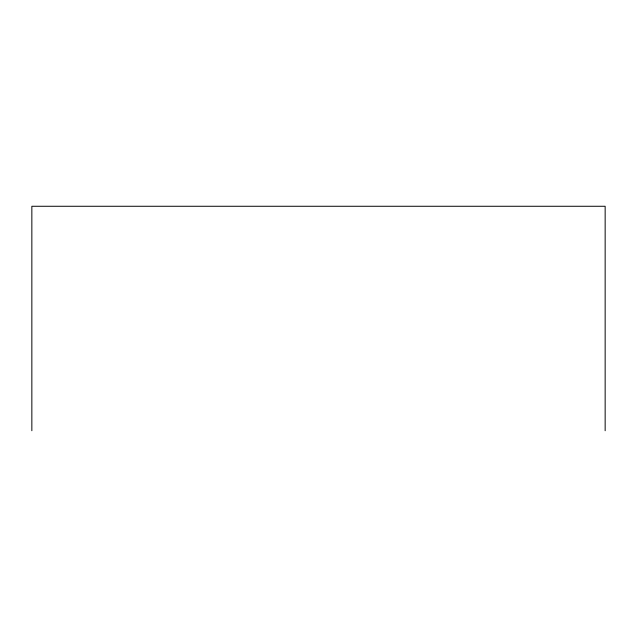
<?xml version="1.0" encoding="UTF-8"?>
<svg xmlns="http://www.w3.org/2000/svg" width="637" height="637" viewBox="0 0 637 637"><rect width="100%" height="100%" fill="white"/><g stroke="black" fill="none" stroke-linecap="round" stroke-linejoin="round"><path stroke-width="0.96" d="M605.15 430.731L605.15 206.269L31.85 206.269L31.85 430.731"/></g></svg>
